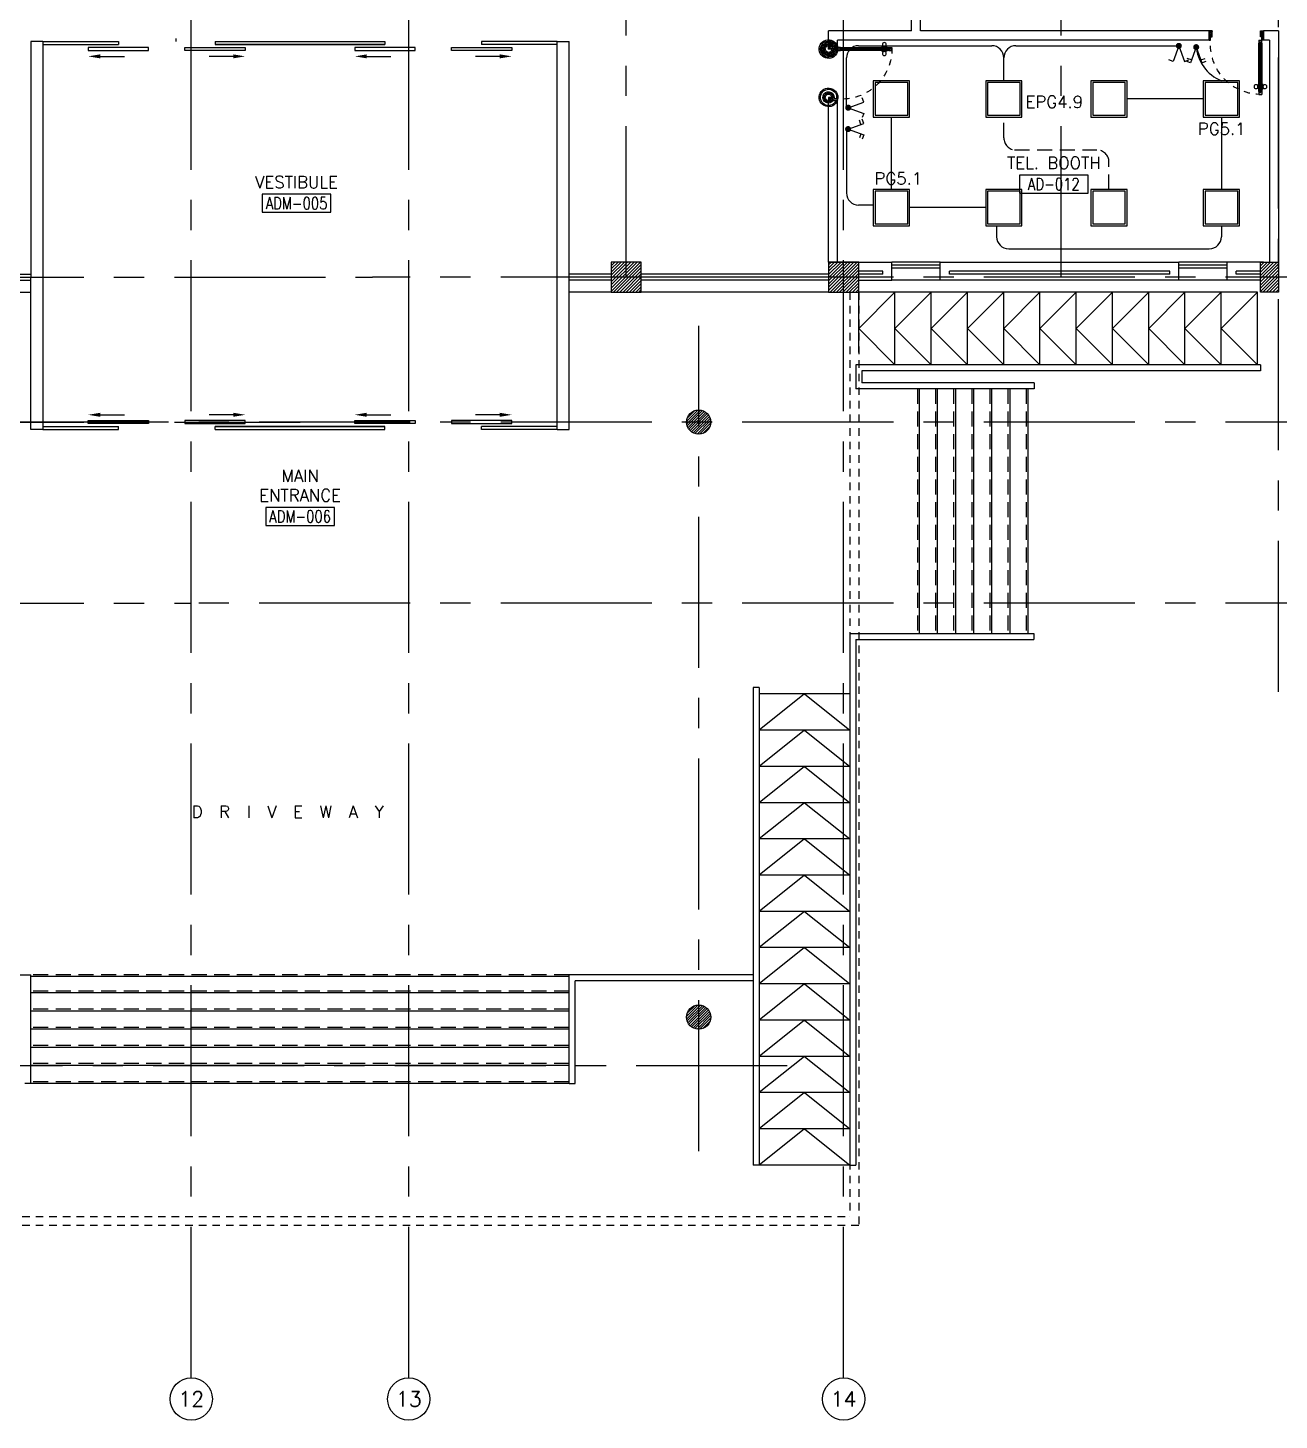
# Model space of a CAD drawing. Extents: x -0.4 to 93, y -13.2 to 77.1.
# Drawn here: x 17.92 to 38.64, y -13.17 to 9.88 of the extents above; entities that cross this region are included whole.
import ezdxf
from ezdxf.enums import TextEntityAlignment as Align

# ---------------------------------------------------------------- set-up
doc = ezdxf.new("R2010")
doc.units = 0
doc.header["$MEASUREMENT"] = 0
for name, pattern in [('CENTERX2', [4, 2.5, -0.5, 0.5, -0.5]), ('HIDDEN', [0.375, 0.25, -0.125]), ('HIDDEN2', [0.1875, 0.125, -0.0625])]:
    doc.linetypes.add(name, pattern=pattern)
doc.layers.get('0').update_dxf_attribs({"linetype": 'CONTINUOUS'})
for name, color, linetype in [('AX', 11, 'CONTINUOUS'), ('AX-CR', 11, 'CONTINUOUS'), ('AX-TXT', 2, 'CONTINUOUS'), ('AXES', 11, 'CENTERX2'), ('CANOPY-LN', 11, 'CONTINUOUS'), ('COL', 11, 'CONTINUOUS'), ('DOOR', 11, 'CONTINUOUS'), ('E-CLINE', 2, 'CONTINUOUS'), ('E-HLINE', 2, 'HIDDEN'), ('E-LITE', 4, 'CONTINUOUS'), ('E-SWITCH', 4, 'CONTINUOUS'), ('E-TEXT', 4, 'CONTINUOUS'), ('Handrail', 11, 'CONTINUOUS'), ('HAT', 11, 'CONTINUOUS'), ('INSUL', 11, 'CONTINUOUS'), ('Ramb', 11, 'CONTINUOUS'), ('RM-BOX', 11, 'CONTINUOUS'), ('RM-NAME', 11, 'CONTINUOUS'), ('RM-NO', 11, 'CONTINUOUS'), ('Step', 11, 'CONTINUOUS'), ('TEXT', 4, 'CONTINUOUS'), ('WALL', 11, 'CONTINUOUS'), ('WIN', 11, 'CONTINUOUS')]:
    doc.layers.add(name, color=color, linetype=linetype)
doc.styles.add('ROMANS', font='ROMANS.shx', dxfattribs={"width": 0.6})

# ---------------------------------------------------------------- blocks, each defined once
blk = doc.blocks.new('COL50')
at = {"layer": 'COL'}
blk.add_lwpolyline([(-250, 250), (-250, -250), (250, -250), (250, 250)], close=True, dxfattribs=at)
blk = doc.blocks.new('*X69')
at = {"color": 0}
for p, q in [((84179, 10675), (84665, 11161)), ((84179, 10729), (84612, 11161)), ((84179, 10782), (84559, 11161)), ((84179, 10835), (84506, 11161)), ((84179, 10888), (84453, 11161)), ((84179, 10941), (84400, 11161)), ((84179, 10994), (84347, 11161)), ((84179, 11047), (84294, 11161)), ((84179, 11100), (84240, 11161)), ((84179, 11153), (84187, 11161)), ((84218, 10661), (84679, 11122)), ((84271, 10661), (84679, 11069)), ((84324, 10661), (84679, 11016)), ((84377, 10661), (84679, 10963)), ((84430, 10661), (84679, 10910)), ((84483, 10661), (84679, 10857)), ((84536, 10661), (84679, 10804)), ((84589, 10661), (84679, 10751)), ((84642, 10661), (84679, 10698))]:
    blk.add_line(p, q, dxfattribs=at)
blk = doc.blocks.new('*X108')
at = {"color": 0}
for p, q in [((203889, 10689), (204360, 11161)), ((203889, 10742), (204307, 11161)), ((203889, 10795), (204254, 11161)), ((203889, 10848), (204201, 11161)), ((203889, 10901), (204148, 11161)), ((203889, 10954), (204095, 11161)), ((203889, 11008), (204042, 11161)), ((203889, 11061), (203989, 11161)), ((203889, 11114), (203936, 11161)), ((203913, 10661), (204389, 11136)), ((203966, 10661), (204389, 11083)), ((204019, 10661), (204389, 11030)), ((204072, 10661), (204389, 10977)), ((204125, 10661), (204389, 10924)), ((204178, 10661), (204389, 10871)), ((204231, 10661), (204389, 10818)), ((204285, 10661), (204389, 10765)), ((204338, 10661), (204389, 10712))]:
    blk.add_line(p, q, dxfattribs=at)
blk = doc.blocks.new('RM1')
at = {"layer": 'RM-BOX'}
blk.add_lwpolyline([(570, -200), (-570, -200), (-570, -500), (570, -500)], close=True, dxfattribs=at)
at = {"layer": 'RM-NAME', "style": 'ROMANS'}
for tag, p in [('ROOMNAME1', (0, 324)), ('ROOMNAME2', (0, 0))]:
    blk.add_attdef(tag, text='', height=200, dxfattribs=at).set_placement(p, align=Align.MIDDLE)
at = {"layer": 'RM-NO', "style": 'ROMANS', "width": 0.8}
blk.add_attdef('ROOMNO', text='', height=200, dxfattribs=at).set_placement((0, -350), align=Align.MIDDLE)
blk = doc.blocks.new('DOOR90')
at = {"layer": 'DOOR', "color": 7, "linetype": 'ByBlock'}
for p, q in [((-150, 0), (0, 0)), ((-150, 0), (-150, -25)), ((0, -50), (-114, 0)), ((0, -50), (-40, 0)), ((0, -50), (0, 0)), ((-1000, -25), (-1050, -25)), ((-1050, -75), (-1050, -25)), ((-1050, -25), (-1050, -75)), ((-1000, -75), (-1050, -75)), ((-1000, -42), (-1020, -42)), ((-1020, -42), (-1020, -58)), ((-1000, -58), (-1020, -58)), ((-1000, -25), (-1000, -42)), ((-1000, -58), (-1000, -75)), ((-878, -18), (-968, -18)), ((-968, -25), (-968, -18)), ((-968, -75), (-968, -82)), ((-878, -82), (-968, -82)), ((-955, -9), (-890, -9)), ((-955, -18), (-955, -9)), ((-955, -18), (-890, -18)), ((-955, -82), (-890, -82)), ((-955, -82), (-955, -91)), ((-955, -91), (-890, -91)), ((-890, -18), (-890, -9)), ((-890, -82), (-890, -91)), ((-878, -25), (-878, -18)), ((-878, -75), (-878, -82)), ((-200, -25), (-150, -25)), ((-200, -42), (-200, -25)), ((-180, -42), (-200, -42)), ((-200, -58), (-180, -58)), ((-200, -75), (-200, -58)), ((-150, -75), (-200, -75)), ((-180, -58), (-180, -42)), ((-150, -25), (-100, -25)), ((-150, -75), (-150, -25)), ((-100, -25), (-100, -50)), ((0, -50), (-100, -37)), ((-100, -50), (0, -50)), ((-150, -875), (-100, -875)), ((-150, -900), (-150, -875)), ((-150, -900), (0, -900)), ((0, -900), (-150, -900)), ((0, -850), (-114, -900)), ((-100, -875), (-100, -850)), ((0, -850), (-100, -863)), ((-100, -850), (0, -850)), ((0, -850), (-40, -900)), ((0, -850), (0, -900))]:
    blk.add_line(p, q, dxfattribs=at)
at = {"layer": 'DOOR', "linetype": 'ByBlock'}
for p, q in [((-200, -25), (-1000, -25)), ((-200, -42), (-1000, -42)), ((-200, -58), (-1000, -58)), ((-1000, -75), (-200, -75))]:
    blk.add_line(p, q, dxfattribs=at)
at = {"layer": 'DOOR', "color": 7, "linetype": 'ByBlock'}
for centre in [(-923, 24), (-923, -124)]:
    blk.add_circle(centre, 32.4, dxfattribs=at)
for centre, radius, start, end in [((0, -50), 154, 161.1053, 166.2858), ((0, -50), 94.4, 148.0182, 180), ((0, -50), 134, 158.1598, 169.28), ((0, -50), 114, 154.0838, 167.3774), ((0, -50), 74.4, 137.7764, 180), ((0, -50), 54.4, 113.2074, 180), ((0, -50), 34.4, 90, 180), ((0, -50), 14.4, 90, 180), ((0, -850), 154, 193.7142, 198.8947), ((0, -850), 134, 190.72, 201.8402), ((0, -850), 94.4, 180, 211.9818), ((0, -850), 74.4, 180, 222.2236), ((0, -850), 54.4, 180, 246.7926), ((0, -850), 34.4, 180, 270), ((0, -850), 14.4, 180, 270)]:
    blk.add_arc(centre, radius, start, end, dxfattribs=at)
at = {"layer": 'DOOR', "linetype": 'HIDDEN', "ltscale": 0.5}
blk.add_arc((-222, -50), 828, 178.2701, 275.003, dxfattribs=at)
blk = doc.blocks.new('AXU')
at = {"layer": 'AX-CR'}
blk.add_circle((0, 350), 350, dxfattribs=at)
at = {"layer": 'AX-TXT', "style": 'ROMANS'}
blk.add_attdef('AX', text='', height=250, dxfattribs=at).set_placement((0, 350), align=Align.MIDDLE)
blk = doc.blocks.new('L42')
at = {"layer": 'E-LITE'}
for p, q in [((0.3, 0.3), (-0.3, 0.3)), ((-0.3, 0.3), (-0.3, -0.3)), ((0.3, -0.3), (0.3, 0.3)), ((-0.3, -0.3), (0.3, -0.3))]:
    blk.add_line(p, q, dxfattribs=at)
at = {"layer": 'E-LITE', "color": 8}
blk.add_lwpolyline([(-0.27, 0.27), (-0.27, -0.27), (0.27, -0.27), (0.27, 0.27)], close=True, dxfattribs=at)
blk = doc.blocks.new('2G2W')
for p, q in [((0, 0), (0.517, 0.188)), ((0, 0), (0.517, -0.188)), ((0.423, 0.154), (0.372, 0.295)), ((0.517, 0.188), (0.466, 0.329)), ((0.423, -0.154), (0.372, -0.295)), ((0.517, -0.188), (0.466, -0.329))]:
    blk.add_line(p, q)
at = {"const_width": 0.1}
blk.add_lwpolyline([(-0.05, 0, 1), (0.05, 0, 1)], format="xyb", close=True, dxfattribs=at)
blk = doc.blocks.new('1G2W')
for p, q in [((0, 0), (0.517, 0.188)), ((0, 0), (0.517, -0.188)), ((0.517, 0.188), (0.466, 0.329)), ((0.517, -0.188), (0.466, -0.329))]:
    blk.add_line(p, q)
at = {"const_width": 0.1}
blk.add_lwpolyline([(-0.05, 0, 1), (0.05, 0, 1)], format="xyb", close=True, dxfattribs=at)

msp = doc.modelspace()

# ---------------------------------------------------------------- hatches: boundary and pattern name
at = {"layer": 'HAT', "linetype": 'ByBlock', "ltscale": 0.3}
h = msp.add_hatch(dxfattribs=at)
h.set_pattern_fill('ANSI31', color=256, scale=300, style=0)
h.set_pattern_definition([(44.999998, (-220.16665, -76.861004), (-0.0265165056, 0.026516504), [])])
h.paths.add_polyline_path([(38.6295, 6), (38.3295, 6), (38.3295, 5.75), (38.6295, 5.75)])
h.paths.add_polyline_path([(38.6295, 5.75), (38.3295, 5.75), (38.3295, 5.5), (38.6295, 5.5)])
at = {"layer": 'HAT'}
h = msp.add_hatch(dxfattribs=at)
h.set_pattern_fill('ANSI31', color=256, scale=0.24, style=0)
h.set_pattern_definition([(45, (-19.962692, -31.557555), (-0.021213203, 0.021213203), [])])
h.paths.add_polyline_path([(28.8295, 3.35), (29.0295, 3.35), (29.0295, 3.55, 0.4142136)])
h.paths.add_polyline_path([(29.0295, 3.55), (29.0295, 3.35), (29.2295, 3.35, 0.4142136)])
h.paths.add_polyline_path([(29.2295, 3.35), (29.0295, 3.35), (29.0295, 3.15, 0.4142136)])
h.paths.add_polyline_path([(29.0295, 3.35), (28.8295, 3.35, 0.4142136), (29.0295, 3.15)])
h = msp.add_hatch(dxfattribs=at)
h.set_pattern_fill('ANSI31', color=256, scale=0.24, style=0)
h.set_pattern_definition([(45, (-19.962692, -41.407555), (-0.021213203, 0.021213203), [])])
h.paths.add_polyline_path([(28.8295, -6.5), (29.0295, -6.5), (29.0295, -6.3, 0.4142136)])
h.paths.add_polyline_path([(29.0295, -6.3), (29.0295, -6.5), (29.2295, -6.5, 0.4142136)])
h.paths.add_polyline_path([(29.2295, -6.5), (29.0295, -6.5), (29.0295, -6.7, 0.4142136)])
h.paths.add_polyline_path([(29.0295, -6.5), (28.8295, -6.5, 0.4142136), (29.0295, -6.7)])

# ---------------------------------------------------------------- linework, layer by layer
at = {"layer": 'AXES'}
for p, q in [((20.6295, -12.4715), (20.6295, 76.4248)), ((24.2295, -12.4715), (24.2295, 76.4248)), ((31.4295, -12.4715), (31.4295, 76.4248)), ((38.6295, -1.1143), (38.6295, 76.0748)), ((27.8295, 5.75), (27.8295, 64.57)), ((35.0295, 5.75), (35.0295, 64.57)), ((0.35, 5.75), (23.6295, 5.75)), ((92.2523, 5.75), (23.6295, 5.75)), ((29.0295, -8.7172), (29.0295, 4.9447)), ((0.35, 3.35), (22.4295, 3.35)), ((92.2523, 3.35), (14.0295, 3.35)), ((92.2523, 3.35), (22.4295, 3.35)), ((0.35, 0.35), (20.6295, 0.35)), ((92.2523, 0.35), (20.6295, 0.35)), ((92.2523, 0.35), (20.6295, 0.35)), ((11.9971, -7.3), (30.5849, -7.3))]:
    msp.add_line(p, q, dxfattribs=at)
at = {"layer": 'CANOPY-LN', "color": 8, "linetype": 'HIDDEN2'}
for p in [(31.5295, 5.5), (13.3295, -9.8)]:
    msp.add_line(p, (31.5295, -9.8), dxfattribs=at)
at = {"layer": 'CANOPY-LN', "linetype": 'HIDDEN2'}
for p, q in [((31.6795, 5.5), (31.6795, -9.95)), ((31.6795, -9.95), (13.1795, -9.95))]:
    msp.add_line(p, q, dxfattribs=at)
at = {"layer": 'COL'}
for p, q in [((38.3295, 6), (38.6295, 6)), ((38.3295, 5.5), (38.3295, 6)), ((38.6295, 6), (38.6295, 5.5)), ((38.6295, 5.5), (38.3295, 5.5))]:
    msp.add_line(p, q, dxfattribs=at)
at = {"layer": 'DOOR'}
for p, q in [((20.3795, 9.65), (20.3795, 9.7)), ((18.1738, 9.65), (19.4238, 9.65)), ((18.1738, 9.6), (19.4238, 9.6)), ((19.4238, 9.65), (19.4238, 9.6)), ((21.0238, 9.65), (23.8353, 9.65)), ((21.0238, 9.65), (21.0238, 9.6)), ((21.0238, 9.6), (23.8353, 9.6)), ((23.8353, 9.65), (23.8353, 9.6)), ((25.4353, 9.65), (25.4353, 9.6)), ((26.6853, 9.65), (25.4353, 9.65)), ((26.6853, 9.6), (25.4353, 9.6)), ((19.1238, 9.4041), (19.5238, 9.4041)), ((19.1238, 9.4041), (19.5238, 9.4041)), ((21.3238, 9.4041), (20.9238, 9.4041)), ((21.3238, 9.4041), (20.9238, 9.4041)), ((23.5353, 9.4041), (23.9353, 9.4041)), ((23.5353, 9.4041), (23.9353, 9.4041)), ((25.7353, 9.4041), (25.3353, 9.4041)), ((25.7353, 9.4041), (25.3353, 9.4041)), ((19.1238, 3.4709), (19.5238, 3.4709)), ((19.1238, 3.4709), (19.5238, 3.4709)), ((21.3238, 3.4709), (20.9238, 3.4709)), ((21.3238, 3.4709), (20.9238, 3.4709)), ((23.5353, 3.4709), (23.9353, 3.4709)), ((23.5353, 3.4709), (23.9353, 3.4709)), ((25.7353, 3.4709), (25.3353, 3.4709)), ((25.7353, 3.4709), (25.3353, 3.4709)), ((18.1738, 3.275), (19.4238, 3.275)), ((19.4238, 3.225), (19.4238, 3.275)), ((21.0238, 3.275), (23.8353, 3.275)), ((21.0238, 3.225), (21.0238, 3.275)), ((23.8353, 3.225), (23.8353, 3.275)), ((25.4353, 3.225), (25.4353, 3.275)), ((26.6853, 3.275), (25.4353, 3.275)), ((18.1738, 3.225), (19.4238, 3.225)), ((21.0238, 3.225), (23.8353, 3.225)), ((26.6853, 3.225), (25.4353, 3.225))]:
    msp.add_line(p, q, dxfattribs=at)
for points in [[(18.9238, 9.55), (18.9238, 9.5), (19.9238, 9.5), (19.9238, 9.55), (18.9238, 9.55)], [(18.9238, 9.55), (18.9238, 9.5), (19.9238, 9.5), (19.9238, 9.55), (18.9238, 9.55)], [(21.5238, 9.55), (21.5238, 9.5), (20.5238, 9.5), (20.5238, 9.55), (21.5238, 9.55)], [(21.5238, 9.55), (21.5238, 9.5), (20.5238, 9.5), (20.5238, 9.55), (21.5238, 9.55)], [(21.0238, 9.65), (23.8353, 9.65), (23.8353, 9.6), (21.0238, 9.6)], [(23.3353, 9.55), (23.3353, 9.5), (24.3353, 9.5), (24.3353, 9.55), (23.3353, 9.55)], [(23.3353, 9.55), (23.3353, 9.5), (24.3353, 9.5), (24.3353, 9.55), (23.3353, 9.55)], [(25.9353, 9.55), (25.9353, 9.5), (24.9353, 9.5), (24.9353, 9.55), (25.9353, 9.55)], [(25.9353, 9.55), (25.9353, 9.5), (24.9353, 9.5), (24.9353, 9.55), (25.9353, 9.55)], [(18.9238, 3.325), (18.9238, 3.375), (19.9238, 3.375), (19.9238, 3.325), (18.9238, 3.325)], [(18.9238, 3.325), (18.9238, 3.375), (19.9238, 3.375), (19.9238, 3.325), (18.9238, 3.325)], [(21.5238, 3.325), (21.5238, 3.375), (20.5238, 3.375), (20.5238, 3.325), (21.5238, 3.325)], [(21.5238, 3.325), (21.5238, 3.375), (20.5238, 3.375), (20.5238, 3.325), (21.5238, 3.325)], [(21.0238, 3.225), (23.8353, 3.225), (23.8353, 3.275), (21.0238, 3.275)], [(23.3353, 3.325), (23.3353, 3.375), (24.3353, 3.375), (24.3353, 3.325), (23.3353, 3.325)], [(23.3353, 3.325), (23.3353, 3.375), (24.3353, 3.375), (24.3353, 3.325), (23.3353, 3.325)], [(25.9353, 3.325), (25.9353, 3.375), (24.9353, 3.375), (24.9353, 3.325), (25.9353, 3.325)], [(25.9353, 3.325), (25.9353, 3.375), (24.9353, 3.375), (24.9353, 3.325), (25.9353, 3.325)]]:
    msp.add_lwpolyline(points, dxfattribs=at)
for points in [[(19.1238, 9.3708), (19.1238, 9.4375), (18.9238, 9.4041)], [(19.1238, 9.3708), (19.1238, 9.4375), (18.9238, 9.4041)], [(21.3238, 9.3708), (21.3238, 9.4375), (21.5238, 9.4041)], [(21.3238, 9.3708), (21.3238, 9.4375), (21.5238, 9.4041)], [(23.5353, 9.3708), (23.5353, 9.4375), (23.3353, 9.4041)], [(23.5353, 9.3708), (23.5353, 9.4375), (23.3353, 9.4041)], [(25.7353, 9.3708), (25.7353, 9.4375), (25.9353, 9.4041)], [(25.7353, 9.3708), (25.7353, 9.4375), (25.9353, 9.4041)], [(19.1238, 3.5042), (19.1238, 3.4375), (18.9238, 3.4709)], [(19.1238, 3.5042), (19.1238, 3.4375), (18.9238, 3.4709)], [(21.3238, 3.5042), (21.3238, 3.4375), (21.5238, 3.4709)], [(21.3238, 3.5042), (21.3238, 3.4375), (21.5238, 3.4709)], [(23.5353, 3.5042), (23.5353, 3.4375), (23.3353, 3.4709)], [(23.5353, 3.5042), (23.5353, 3.4375), (23.3353, 3.4709)], [(25.7353, 3.5042), (25.7353, 3.4375), (25.9353, 3.4709)], [(25.7353, 3.5042), (25.7353, 3.4375), (25.9353, 3.4709)]]:
    msp.add_solid(points, dxfattribs=at)
at = {"layer": 'E-CLINE', "color": 4}
for p, q in [((31.6763, 9.5805), (33.8812, 9.5805)), ((34.2812, 9.5805), (36.9784, 9.5805)), ((31.4763, 8.5546), (31.4763, 9.3805)), ((34.0812, 9), (34.0812, 9.3805)), ((37.3828, 8.7), (36.1223, 8.7)), ((32.2208, 7.2), (32.2208, 8.4)), ((37.6828, 8.4), (37.6828, 7.2)), ((31.4763, 8.1749), (31.4763, 7.1424)), ((31.9208, 6.9424), (31.6763, 6.9424)), ((33.7812, 6.9), (32.5208, 6.9)), ((33.9619, 6.6), (33.9619, 6.4194)), ((37.6828, 6.6), (37.6828, 6.4194)), ((34.1619, 6.2194), (37.4828, 6.2194))]:
    msp.add_line(p, q, dxfattribs=at)
for centre, radius, start, end in [((31.6763, 9.3805), 0.2, 90, 180), ((33.8812, 9.3805), 0.2, 0, 90), ((34.2812, 9.3805), 0.2, 90, 180), ((37.9362, 9.6217), 0.6714, 183.39823, 247.82408), ((31.6763, 7.1424), 0.2, 180, 270), ((34.1619, 6.4194), 0.2, 180, 270), ((37.4828, 6.4194), 0.2, 270, 0)]:
    msp.add_arc(centre, radius, start, end, dxfattribs=at)
at = {"layer": 'E-HLINE', "color": 4}
for p, q in [((34.0812, 8.0545), (34.0812, 8.4)), ((34.2574, 7.8545), (35.6223, 7.8545)), ((35.8223, 7.2), (35.8223, 7.6545))]:
    msp.add_line(p, q, dxfattribs=at)
for centre, start, end in [((34.2812, 8.0545), 180, 270), ((35.6223, 7.6545), 0, 90)]:
    msp.add_arc(centre, 0.2, start, end, dxfattribs=at)
at = {"layer": 'Handrail'}
for p, q in [((38.2795, 5.5), (31.6795, 5.5)), ((38.3334, 4.3), (31.6295, 4.3)), ((31.6295, 4.3), (31.6295, 3.9)), ((31.7295, 4.3), (31.7295, 4.3)), ((38.3334, 4.2), (31.7295, 4.2)), ((31.7295, 4.2), (31.7295, 4)), ((38.3334, 4.3), (38.3334, 4.2)), ((34.5835, 4), (31.7295, 4)), ((34.5835, 4), (34.5835, 3.9)), ((34.5835, 3.9), (31.6295, 3.9)), ((31.5295, -0.15), (34.5795, -0.15)), ((31.5295, -0.15), (31.5295, -8.95)), ((34.5795, -0.15), (34.5795, -0.25)), ((31.6295, -0.25), (34.5795, -0.25)), ((31.6295, -0.25), (31.6295, -8.95)), ((29.9295, -1.0413), (29.9295, -8.95)), ((30.0295, -1.0413), (29.9295, -1.0413)), ((30.0295, -1.0413), (30.0295, -8.95)), ((14.9295, -5.8), (17.9738, -5.8)), ((17.9738, -7.6), (17.9738, -5.8)), ((26.8853, -7.6), (26.8853, -5.8)), ((29.9295, -5.8), (26.8853, -5.8)), ((29.9295, -5.9), (26.9853, -5.9)), ((26.9853, -7.6), (26.9853, -5.9)), ((17.9738, -7.6), (17.8738, -7.6)), ((26.8853, -7.6), (26.9853, -7.6)), ((30.0295, -8.95), (29.9295, -8.95)), ((31.5295, -8.95), (31.6295, -8.95))]:
    msp.add_line(p, q, dxfattribs=at)
at = {"layer": 'INSUL'}
for p, q in [((32.0795, 5.85), (31.6795, 5.85)), ((32.0795, 5.8), (31.6795, 5.8)), ((32.0795, 5.8), (32.0795, 5.85)), ((36.8295, 5.85), (33.1795, 5.85)), ((33.1795, 5.8), (33.1795, 5.85)), ((36.8295, 5.8), (33.1795, 5.8)), ((36.8295, 5.8), (36.8295, 5.85)), ((37.9295, 5.8), (37.9295, 5.85)), ((38.3295, 5.85), (37.9295, 5.85)), ((38.3295, 5.8), (37.9295, 5.8))]:
    msp.add_line(p, q, dxfattribs=at)
at = {"layer": 'Ramb'}
for p, q in [((18.3795, 9.65), (19.0025, 9.65)), ((31.6795, 4.5), (31.6795, 5.5)), ((31.6795, 4.9), (32.2795, 5.5)), ((32.2795, 4.3), (32.2795, 5.5)), ((32.2795, 4.9), (32.8795, 5.5)), ((32.8795, 4.3), (32.8795, 5.5)), ((32.8795, 4.9), (33.4795, 5.5)), ((33.4795, 4.3), (33.4795, 5.5)), ((33.4795, 4.9), (34.0795, 5.5)), ((34.0795, 4.3), (34.0795, 5.5)), ((34.0795, 4.9), (34.6795, 5.5)), ((34.6795, 4.3), (34.6795, 5.5)), ((34.6795, 4.9), (35.2795, 5.5)), ((35.2795, 4.3), (35.2795, 5.5)), ((35.2795, 4.9), (35.8795, 5.5)), ((35.8795, 4.3), (35.8795, 5.5)), ((35.8795, 4.9), (36.4795, 5.5)), ((36.4795, 4.3), (36.4795, 5.5)), ((36.4795, 4.9), (37.0795, 5.5)), ((37.0795, 4.3), (37.0795, 5.5)), ((37.0795, 4.9), (37.6795, 5.5)), ((37.6795, 4.3), (37.6795, 5.5)), ((37.6795, 4.9), (38.2795, 5.5)), ((38.2795, 4.3), (38.2795, 5.5)), ((31.6795, 4.9), (32.2795, 4.3)), ((32.2795, 4.9), (32.8795, 4.3)), ((32.8795, 4.9), (33.4795, 4.3)), ((33.4795, 4.9), (34.0795, 4.3)), ((34.0795, 4.9), (34.6795, 4.3)), ((34.6795, 4.9), (35.2795, 4.3)), ((35.2795, 4.9), (35.8795, 4.3)), ((35.8795, 4.9), (36.4795, 4.3)), ((36.4795, 4.9), (37.0795, 4.3)), ((37.0795, 4.9), (37.6795, 4.3)), ((37.6795, 4.9), (38.2795, 4.3)), ((31.5295, -1.15), (30.0295, -1.15)), ((30.7795, -1.15), (30.0295, -1.75)), ((30.7795, -1.15), (31.5295, -1.75)), ((31.5295, -1.75), (30.0295, -1.75)), ((30.7795, -1.75), (30.0295, -2.35)), ((30.7795, -1.75), (31.5295, -2.35)), ((31.5295, -2.35), (30.0295, -2.35)), ((30.7795, -2.35), (30.0295, -2.95)), ((30.7795, -2.35), (31.5295, -2.95)), ((31.5295, -2.95), (30.0295, -2.95)), ((30.7795, -2.95), (30.0295, -3.55)), ((30.7795, -2.95), (31.5295, -3.55)), ((31.5295, -3.55), (30.0295, -3.55)), ((30.7795, -3.55), (30.0295, -4.15)), ((30.7795, -3.55), (31.5295, -4.15)), ((31.5295, -4.15), (30.0295, -4.15)), ((30.7795, -4.15), (30.0295, -4.75)), ((30.7795, -4.15), (31.5295, -4.75)), ((31.5295, -4.75), (30.0295, -4.75)), ((30.7795, -4.75), (30.0295, -5.35)), ((30.7795, -4.75), (31.5295, -5.35)), ((31.5295, -5.35), (30.0295, -5.35)), ((30.7795, -5.35), (30.0295, -5.95)), ((30.7795, -5.35), (31.5295, -5.95)), ((31.5295, -5.95), (30.0295, -5.95)), ((30.7795, -5.95), (30.0295, -6.55)), ((30.7795, -5.95), (31.5295, -6.55)), ((31.5295, -6.55), (30.0295, -6.55)), ((30.7795, -6.55), (30.0295, -7.15)), ((30.7795, -6.55), (31.5295, -7.15)), ((31.5295, -7.15), (30.0295, -7.15)), ((30.7795, -7.15), (30.0295, -7.75)), ((30.7795, -7.15), (31.5295, -7.75)), ((31.5295, -7.75), (30.0295, -7.75)), ((30.7795, -7.75), (30.0295, -8.35)), ((30.7795, -7.75), (31.5295, -8.35)), ((31.5295, -8.35), (30.0295, -8.35)), ((30.7795, -8.35), (30.0295, -8.95)), ((30.7795, -8.35), (31.5295, -8.95)), ((31.5295, -8.95), (30.0295, -8.95))]:
    msp.add_line(p, q, dxfattribs=at)
at = {"layer": 'Step', "linetype": 'HIDDEN'}
for p, q in [((32.6495, 3.9), (32.6495, -0.15)), ((32.9495, 3.9), (32.9495, -0.15)), ((33.2495, 3.9), (33.2495, -0.15)), ((33.5495, 3.9), (33.5495, -0.15)), ((33.8495, 3.9), (33.8495, -0.15)), ((34.1495, 3.9), (34.1495, -0.15)), ((34.4495, 3.9), (34.4495, -0.15)), ((26.8853, -5.8), (17.9738, -5.8)), ((26.8853, -6.07), (17.9738, -6.07)), ((26.8853, -6.37), (17.9738, -6.37)), ((26.8853, -6.67), (17.9738, -6.67)), ((26.8853, -6.97), (17.9738, -6.97)), ((26.8853, -7.27), (17.9738, -7.27)), ((26.8853, -7.57), (17.9738, -7.57))]:
    msp.add_line(p, q, dxfattribs=at)
at = {"layer": 'Step'}
for p, q in [((32.6795, 3.9), (32.6795, -0.15)), ((32.9795, 3.9), (32.9795, -0.15)), ((33.2795, 3.9), (33.2795, -0.15)), ((33.5795, 3.9), (33.5795, -0.15)), ((33.8795, 3.9), (33.8795, -0.15)), ((34.1795, 3.9), (34.1795, -0.15)), ((34.4795, 3.9), (34.4795, -0.15)), ((26.8853, -5.83), (17.9738, -5.83)), ((26.8853, -6.1), (17.9738, -6.1)), ((26.8853, -6.4), (17.9738, -6.4)), ((26.8853, -6.7), (17.9738, -6.7)), ((26.8853, -7), (17.9738, -7)), ((26.8853, -7.3), (17.9738, -7.3)), ((26.8853, -7.6), (17.9738, -7.6))]:
    msp.add_line(p, q, dxfattribs=at)
at = {"layer": 'WALL'}
for p, q in [((32.5545, 9.825), (32.5545, 10.05)), ((32.7045, 9.825), (32.7045, 10.05)), ((32.5545, 9.825), (31.1795, 9.825)), ((31.1795, 9.575), (31.1795, 9.825)), ((37.4795, 9.825), (32.7045, 9.825)), ((37.4795, 9.675), (37.4795, 9.825)), ((37.4795, 9.675), (37.4795, 9.825)), ((38.6295, 9.825), (38.3795, 9.825)), ((38.3795, 9.825), (38.3795, 9.675)), ((38.3795, 9.675), (38.3795, 9.825)), ((38.6295, 9.825), (38.6295, 6)), ((17.9738, 9.65), (17.9738, 5.75)), ((18.1738, 9.65), (17.9738, 9.65)), ((18.1738, 9.65), (18.1738, 3.225)), ((26.6853, 3.225), (26.6853, 9.65)), ((26.6853, 9.65), (26.8853, 9.65)), ((26.8853, 3.225), (26.8853, 9.65)), ((31.3295, 9.575), (31.1795, 9.575)), ((31.1795, 9.575), (31.3295, 9.575)), ((31.3295, 9.575), (31.3295, 9.675)), ((37.4795, 9.675), (31.3295, 9.675)), ((38.4795, 9.675), (38.3795, 9.675)), ((38.4795, 9.675), (38.4795, 6)), ((38.4795, 9.675), (38.4795, 8.8375)), ((38.6295, 9.675), (38.6295, 8.8375)), ((31.1795, 6), (31.1795, 8.675)), ((31.3295, 8.675), (31.1795, 8.675)), ((31.1795, 8.675), (31.3256, 8.675)), ((31.3295, 6), (31.3295, 8.675)), ((31.1795, 6), (32.2295, 6)), ((32.2295, 5.7), (32.2295, 6)), ((33.0295, 6), (36.9795, 6)), ((33.0295, 5.7), (33.0295, 6)), ((36.9795, 5.7), (36.9795, 6)), ((37.7795, 5.7), (37.7795, 6)), ((38.3795, 6), (37.7795, 6)), ((17.9738, 3.225), (17.9738, 5.75)), ((31.6795, 5.7), (32.2295, 5.7)), ((36.9795, 5.7), (33.0295, 5.7)), ((38.3295, 5.7), (37.7795, 5.7)), ((18.1738, 3.225), (17.9738, 3.225)), ((26.6853, 3.225), (26.8853, 3.225))]:
    msp.add_line(p, q, dxfattribs=at)
for centre in [(29.0295, 3.35), (29.0295, -6.5)]:
    msp.add_circle(centre, 0.2, dxfattribs=at)
at = {"layer": 'WIN'}
for p, q in [((33.0295, 6), (32.2295, 6)), ((37.7795, 6), (36.9795, 6)), ((17.2795, 5.8), (17.9738, 5.8)), ((27.5795, 5.8), (26.8853, 5.8)), ((31.1795, 5.8), (28.0795, 5.8)), ((33.0295, 5.95), (32.2295, 5.95)), ((33.0295, 5.9), (32.2295, 5.9)), ((37.7795, 5.95), (36.9795, 5.95)), ((37.7795, 5.9), (36.9795, 5.9)), ((17.2795, 5.75), (17.9738, 5.75)), ((17.2795, 5.7), (17.9738, 5.7)), ((27.5795, 5.75), (26.8853, 5.75)), ((27.5795, 5.7), (26.8853, 5.7)), ((31.1795, 5.75), (28.0795, 5.75)), ((31.1795, 5.7), (28.0795, 5.7)), ((33.0295, 5.7), (32.2295, 5.7)), ((37.7795, 5.7), (36.9795, 5.7)), ((17.2795, 5.5), (17.9738, 5.5)), ((27.5795, 5.5), (26.8853, 5.5)), ((31.1795, 5.5), (28.0795, 5.5))]:
    msp.add_line(p, q, dxfattribs=at)

# ---------------------------------------------------------------- block references
at = {"layer": 'AX', "xscale": 0.001000000047497451, "yscale": 0.0009999999892897904, "zscale": 0.001}
for p, values in [((20.6295, -13.1715), {'AX': '12'}), ((24.2295, -13.1715), {'AX': '13'})]:
    msp.add_blockref('AXU', p, dxfattribs=at).add_auto_attribs(values)
at = {"layer": 'AXES', "xscale": 0.001000000047497451, "yscale": 0.0009999999892897904, "zscale": 0.001}
msp.add_blockref('AXU', (31.4295, -13.1715), dxfattribs=at).add_auto_attribs({'AX': '14'})
at = {"layer": 'COL', "xscale": 0.001000000047497451, "yscale": 0.0009999999892897904, "zscale": 0.001}
for p in [(27.8295, 5.75), (31.4295, 5.75)]:
    msp.add_blockref('COL50', p, dxfattribs=at)
at = {"layer": 'DOOR', "color": 0, "xscale": -0.001000000047497451, "yscale": 0.0009999999892897904, "zscale": 0.001}
msp.add_blockref('DOOR90', (31.1795, 9.575), dxfattribs=at)
at = {"layer": 'DOOR', "color": 0, "xscale": -0.0009999999892897904, "yscale": 0.0009999999892897904, "zscale": 0.001, "rotation": 270}
msp.add_blockref('DOOR90', (38.3795, 9.825), dxfattribs=at)
at = {"layer": 'E-LITE', "color": 4}
for p in [(32.2208, 8.7), (34.0812, 8.7), (35.8223, 8.7), (37.6828, 8.7), (32.2208, 6.9), (34.0812, 6.9), (35.8223, 6.9), (37.6828, 6.9)]:
    msp.add_blockref('L42', p, dxfattribs=at)
at = {"layer": 'E-SWITCH', "color": 4, "xscale": 0.5, "yscale": 0.5, "zscale": 0.5, "rotation": 270}
for name, p in [('1G2W', (36.9784, 9.578)), ('2G2W', (37.266, 9.5569))]:
    msp.add_blockref(name, p, dxfattribs=at)
at = {"layer": 'E-SWITCH', "color": 4, "xscale": 0.5, "yscale": 0.5, "zscale": 0.5}
for name, p in [('1G2W', (31.5049, 8.5546)), ('2G2W', (31.5034, 8.2003))]:
    msp.add_blockref(name, p, dxfattribs=at)
at = {"layer": 'HAT', "xscale": 0.001000000047497451, "yscale": 0.0009999999892897904, "zscale": 0.001}
for p, values in [((34.9088, 7.64), {'ROOMNO': 'AD-012', 'ROOMNAME2': 'TEL. BOOTH'}), ((22.3722, 7.3231), {'ROOMNO': 'ADM-005', 'ROOMNAME2': 'VESTIBULE'}), ((22.4312, 2.1381), {'ROOMNO': 'ADM-006', 'ROOMNAME2': 'ENTRANCE', 'ROOMNAME1': 'MAIN'}), ((22.4312, 2.1381), {'ROOMNO': 'ADM-006', 'ROOMNAME2': 'ENTRANCE', 'ROOMNAME1': 'MAIN'})]:
    msp.add_blockref('RM1', p, dxfattribs=at).add_auto_attribs(values)
for name, p in [('*X69', (-56.5997, -5.161)), ('*X108', (-172.709, -5.161))]:
    msp.add_blockref(name, p, dxfattribs=at)

# ---------------------------------------------------------------- texts
at = {"layer": 'E-TEXT', "color": 4, "style": 'ROMANS'}
for s, p in [('EPG4.9', (34.4414, 8.5509)), ('PG5.1', (37.2946, 8.1044)), ('PG5.1', (31.9411, 7.2819))]:
    msp.add_text(s, height=0.2, dxfattribs=at).set_placement(p)
at = {"layer": 'TEXT', "color": 9, "style": 'ROMANS'}
msp.add_text('D  R  I  V  E  W  A  Y', height=0.2, dxfattribs=at).set_placement((22.2268, -3.1008), align=Align.MIDDLE)

doc.saveas('drawing.dxf')
